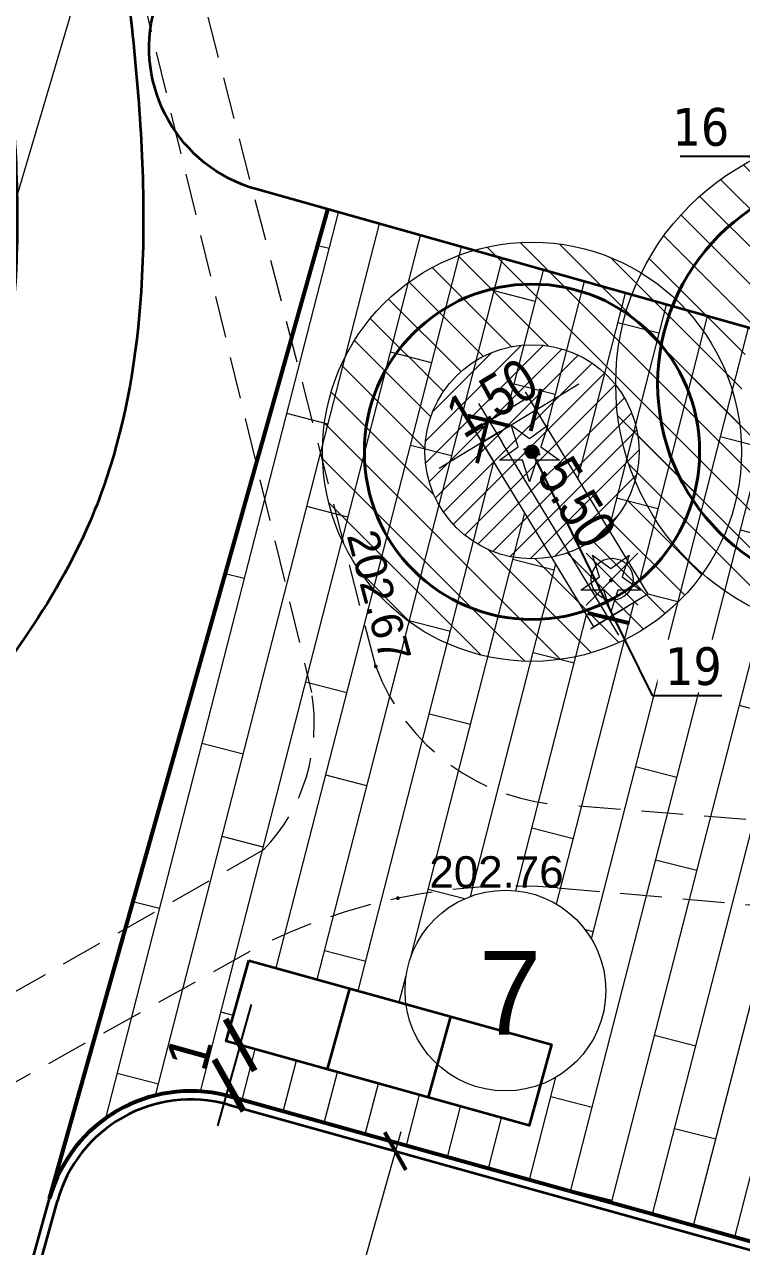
# Model space of a CAD drawing. Extents: x 0 to 7423283, y 0 to 5548300.
# Drawn here: x 7422255.87 to 7422272.98, y 5548120.59 to 5548149.75 of the extents above; entities that cross this region are included whole.
import ezdxf

# ---------------------------------------------------------------- set-up
doc = ezdxf.new("R2010")
doc.units = 0
doc.header["$PDSIZE"] = 0.75
doc.linetypes.add('HIDDEN', pattern=[0.375, 0.25, -0.125])
doc.linetypes.add('PRZER2-1', pattern=[3, 2, -1])
doc.layers.get('0').update_dxf_attribs({"linetype": 'CONTINUOUS', "lineweight": 13})
doc.layers.get('Defpoints').update_dxf_attribs({"linetype": 'CONTINUOUS'})
for name, color, linetype, lineweight in [('!_strefa_regeneracji', 162, 'HIDDEN', 9), ('1_wymiary', 172, 'CONTINUOUS', 5), ('_GD-ADAPTACJA', 106, 'CONTINUOUS', 40), ('_GS_drzewo_igły', 104, 'TRACKS', 5), ('_GS_INW_drzewo nieistniejące', 10, 'CONTINUOUS', 13), ('_GS_numeracja', 160, 'CONTINUOUS', 15), ('KTCR02', 7, 'PRZER2-1', 18), ('RTPW02', 7, 'CONTINUOUS', 13), ('RTPW02_O', 7, 'CONTINUOUS', 13), ('wzmiary', 251, 'CONTINUOUS', 20)]:
    doc.layers.add(name, color=color, linetype=linetype, lineweight=lineweight)
for name, color, linetype, lineweight, true_color in [('!drzewa - strefa PKD', 7, 'CONTINUOUS', 20, 0xf50000), ('OBOP01', 7, 'CONTINUOUS', 18, 0x008000), ('obrys 1', 7, 'CONTINUOUS', 35, 0xe50000), ('PAV wymiary', 7, 'CONTINUOUS', 5, 0xff3dfe), ('PAV_skarpa', 7, 'CONTINUOUS', 5, 0x5b5b5b), ('Ramka i tabela', 7, 'CONTINUOUS', 53, 0x000000), ('wymiary', 7, 'CONTINUOUS', 5, 0xe000e0)]:
    doc.layers.add(name, color=color, linetype=linetype, lineweight=lineweight, true_color=true_color)
doc.layers.add('_GS_INW_środki', color=98, linetype='CONTINUOUS')
doc.styles.add('1-100', font='arial.ttf', dxfattribs={"width": 0.8, "height": 1})
doc.styles.add('GEO-INFO', font='Arial')
doc.linetypes.add('TRACKS', pattern='A,3.81,[130,ltypeshp.shx,S=6.35,R=0,X=0,Y=0],3.81', length=7.62)
doc.dimstyles.new('ISO-25', dxfattribs={"dimtxt": 1, "dimasz": 1, "dimexe": 8, "dimexo": 8, "dimtad": 1, "dimdec": 1, "dimtxsty": 'Standard', "dimblk": 'ARCHTICK', "dimcen": 2.5, "dimse1": 1, "dimse2": 1, "dimadec": 0, "dimazin": 0, "dimtfac": 1, "dimtdec": 0, "dimtmove": 0, "dimatfit": 3, "dimldrblk": 'ARCHTICK', "dimfxl": 1, "dimarcsym": 0})
doc.dimstyles.new('Kopia 1_500', dxfattribs={"dimtxt": 200, "dimasz": 0.6, "dimexe": 6, "dimexo": 5, "dimgap": 0.275, "dimtad": 1, "dimzin": 0, "dimdsep": 46, "dimtxsty": '1-100', "dimblk": 'TICK', "dimcen": 1, "dimdle": 30, "dimse1": 1, "dimse2": 1, "dimclrd": 256, "dimclre": 256, "dimclrt": 7, "dimadec": 0, "dimazin": 0, "dimtfac": 1, "dimtmove": 1, "dimatfit": 0, "dimldrblk": 'ARCHTICK', "dimfxl": 1, "dimtolj": 1, "dimtzin": 0, "dimlwd": 13, "dimarcsym": 0})
pattern_1 = [(135, (-1001.6181, -40.76645), (-0.449012806053, -0.449012806053), [])]

# ---------------------------------------------------------------- blocks, each defined once
blk = doc.blocks.new('SPDIP')
blk.add_hatch(color=0).paths.add_polyline_path([(-0.09, 0), (-0.085595, -0.027812), (-0.072812, -0.052901), (-0.052901, -0.072812), (-0.027812, -0.085595), (0, -0.09), (0.027812, -0.085595), (0.052901, -0.072812), (0.072812, -0.052901), (0.085595, -0.027812), (0.09, 0), (0.085595, 0.027812), (0.072812, 0.052901), (0.052901, 0.072812), (0.027812, 0.085595), (0, 0.09), (-0.027812, 0.085595), (-0.052901, 0.072812), (-0.072812, 0.052901), (-0.085595, 0.027812)])
at = {"color": 0}
blk.add_lwpolyline([(0.177062, -0.544942), (-0.463555, -1.426676), (-0.463555, -0.336792), (-1.500096, 0), (-0.463555, 0.336792), (-0.463555, 1.426676), (0.177062, 0.544942), (1.213603, 0.881734), (0.572986, 0), (1.213603, -0.881734)], close=True, dxfattribs=at)
blk = doc.blocks.new('KOLO')
blk.add_hatch(color=0).paths.add_polyline_path([(0, 0.5), (-0.12941, 0.482963), (-0.25, 0.433013), (-0.353553, 0.353553), (-0.433013, 0.25), (-0.482963, 0.12941), (-0.5, 0), (-0.482963, -0.12941), (-0.433013, -0.25), (-0.353553, -0.353553), (-0.25, -0.433013), (-0.12941, -0.482963), (0, -0.5), (0.12941, -0.482963), (0.25, -0.433013), (0.353553, -0.353553), (0.433013, -0.25), (0.482963, -0.12941), (0.5, 0), (0.482963, 0.12941), (0.433013, 0.25), (0.353553, 0.353553), (0.25, 0.433013), (0.12941, 0.482963)])
blk = doc.blocks.new('lodowisko tafa 20 x 60')
at = {"layer": 'obrys 1'}
for p, q in [((7425593.6, 5550141), (7430893.6, 5550141)), ((7425593.6, 5550121), (7430893.6, 5550121)), ((7425243.6, 5548491), (7425243.6, 5549791)), ((7425263.6, 5548491), (7425263.6, 5549791))]:
    blk.add_line(p, q, dxfattribs=at)
for radius in [350, 330]:
    blk.add_arc((7425593.6, 5549791), radius, 90, 180, dxfattribs=at)
blk = doc.blocks.new('TICK')
for const_width in [0.156, 0.078]:
    blk.add_lwpolyline([(0.614, 0.614), (-0.604, -0.604)], dxfattribs=dict(const_width=const_width))
at = {"layer": '1_wymiary'}
for p, q in [((0, -0.836), (0, 0.9)), ((0.801, 0), (-1, 0))]:
    blk.add_line(p, q, dxfattribs=at)
blk = doc.blocks.new('*D187')
at = {"layer": 'Defpoints', "color": 0}
for p in [(7422264.876, 5548122.817), (7422259.101, 5548103.661), (7422259.299, 5548103.605)]:
    blk.add_point(p, dxfattribs=at)
at = {"layer": 'PAV_skarpa', "lineweight": 13}
blk.add_line((7422264.557, 5548122.284), (7422259.461, 5548104.183), dxfattribs=at)
at = {"layer": 'PAV_skarpa', "linetype": 'ByBlock', "lineweight": 13, "xscale": 0.6, "yscale": 0.6, "zscale": 0.6}
for p, rotation in [((7422264.72, 5548122.861), 74.2760779898824), ((7422259.299, 5548103.605), 254.2760779898823)]:
    blk.add_blockref('TICK', p, dxfattribs=dict(at, rotation=rotation))
at = {"layer": 'PAV_skarpa', "insert": (7422261.253, 5548113.446), "char_height": 1, "attachment_point": 5, "rotation": 74.2761, "style": '1-100'}
blk.add_mtext('\\A1;20.00', dxfattribs=at)
blk = doc.blocks.new('_ARCHTICK')
at = {"color": 0, "linetype": 'ByBlock', "const_width": 0.15}
blk.add_lwpolyline([(-0.5, -0.5), (0.5, 0.5)], dxfattribs=at)
blk = doc.blocks.new('*D191')
at = {"layer": 'Defpoints', "color": 0}
for p in [(7422260.683, 5548125.49), (7422260.415, 5548124.526), (7422260.748, 5548124.434)]:
    blk.add_point(p, dxfattribs=at)
at = {"layer": 'PAV wymiary', "color": 0, "linetype": 'Continuous', "lineweight": -2}
for p, q in [((7422261.016, 5548125.397), (7422261.284, 5548126.36)), ((7422261.016, 5548125.397), (7422260.748, 5548124.434)), ((7422260.748, 5548124.434), (7422260.479, 5548123.47))]:
    blk.add_line(p, q, dxfattribs=at)
at = {"layer": 'PAV wymiary', "color": 0, "linetype": 'ByBlock', "lineweight": -2}
for p, rotation in [((7422261.016, 5548125.397), 254.4409669236635), ((7422260.748, 5548124.434), 74.44096692366348)]:
    blk.add_blockref('_ARCHTICK', p, dxfattribs=dict(at, rotation=rotation))
at = {"layer": 'PAV wymiary', "color": 0, "insert": (7422259.798, 5548125.217), "char_height": 1, "attachment_point": 5, "rotation": 74.441}
blk.add_mtext('1', dxfattribs=at)
blk = doc.blocks.new('*D203')
at = {"layer": 'Defpoints', "color": 0}
for p in [(7422267.003, 5548142.317), (7422265.721, 5548141.54), (7422268.073, 5548140.552)]:
    blk.add_point(p, dxfattribs=at)
at = {"layer": 'PAV_skarpa', "lineweight": 13}
for p, q in [((7422268.586, 5548140.863), (7422269.1, 5548141.174)), ((7422266.79, 5548139.775), (7422268.073, 5548140.552)), ((7422266.277, 5548139.464), (7422265.764, 5548139.153))]:
    blk.add_line(p, q, dxfattribs=at)
at = {"layer": 'PAV_skarpa', "linetype": 'ByBlock', "lineweight": 13, "xscale": 0.6, "yscale": 0.6, "zscale": 0.6}
for p, rotation in [((7422268.073, 5548140.552), 211.2184028362546), ((7422266.79, 5548139.775), 31.21840283625463)]:
    blk.add_blockref('TICK', p, dxfattribs=dict(at, rotation=rotation))
at = {"layer": 'PAV_skarpa', "insert": (7422267.025, 5548140.835), "char_height": 1, "attachment_point": 5, "rotation": 31.2184, "style": '1-100'}
blk.add_mtext('\\A1;1.50', dxfattribs=at)
blk = doc.blocks.new('*D204')
at = {"layer": 'Defpoints', "color": 0}
for p in [(7422266.953, 5548140.287), (7422266.607, 5548140.077), (7422269.458, 5548135.374)]:
    blk.add_point(p, dxfattribs=at)
at = {"layer": 'PAV_skarpa', "lineweight": 13}
blk.add_line((7422269.492, 5548136.096), (7422267.264, 5548139.774), dxfattribs=at)
at = {"layer": 'PAV_skarpa', "linetype": 'ByBlock', "lineweight": 13, "xscale": 0.6, "yscale": 0.6, "zscale": 0.6}
for p, rotation in [((7422266.953, 5548140.287), 121.2184027656035), ((7422269.803, 5548135.583), 301.2184027656035)]:
    blk.add_blockref('TICK', p, dxfattribs=dict(at, rotation=rotation))
at = {"layer": 'PAV_skarpa', "insert": (7422269.05, 5548138.342), "char_height": 1, "attachment_point": 5, "rotation": 301.2184, "style": '1-100'}
blk.add_mtext('\\A1;5.50', dxfattribs=at)
blk = doc.blocks.new('GS_środek')
h = blk.add_hatch(color=256)
edge = h.paths.add_edge_path()
edge.add_arc((1282.223, 1278.072), 0.157, 0, 360)
blk.add_circle((1282.223, 1278.072), 0.157)
blk = doc.blocks.new('d_nieist')
at = {"layer": '_GS_INW_drzewo nieistniejące', "linetype": 'Continuous'}
for p, q in [((7422685.647, 5540636.091), (7422688.117, 5540633.62)), ((7422688.117, 5540636.091), (7422685.647, 5540633.62))]:
    blk.add_line(p, q, dxfattribs=at)
blk.add_circle((7422686.882, 5540634.855), 1, dxfattribs=at)

msp = doc.modelspace()

# ---------------------------------------------------------------- hatches: boundary and pattern name
at = {"layer": '!_strefa_regeneracji', "linetype": 'Continuous', "lineweight": 0, "ltscale": 5}
h = msp.add_hatch(dxfattribs=at)
h.set_pattern_fill('ANSI31', color=256, scale=0.2, angle=90)
h.set_pattern_definition(pattern_1)
edge = h.paths.add_edge_path()
edge.add_arc((7422275.976, 5548141.173), 6, 0, 360)
edge = h.paths.add_edge_path(flags=16)
edge.add_arc((7422275.976, 5548141.173), 2.995, 0, 360)
h = msp.add_hatch(dxfattribs=at)
h.set_pattern_fill('ANSI31', color=256, scale=0.2, angle=90)
h.set_pattern_definition(pattern_1)
edge = h.paths.add_edge_path()
edge.add_arc((7422267.979, 5548139.55), 5, 0, 360)
edge = h.paths.add_edge_path(flags=16)
edge.add_arc((7422267.979, 5548139.55), 2.555, 0, 360)
at = {"layer": '!drzewa - strefa PKD', "lineweight": 0, "true_color": 0xe31a1c}
h = msp.add_hatch(dxfattribs=at)
h.set_pattern_fill('ANSI31', color=242, scale=3)
h.set_pattern_definition([(45, (991197.43648, -116865.85805), (-0.265165042945, 0.265165042945), [])])
edge = h.paths.add_edge_path()
edge.add_arc((7422267.979, 5548139.55), 2.555, 0, 360)
at = {"layer": 'PAV_skarpa'}
h = msp.add_hatch(dxfattribs=at)
h.set_pattern_fill('BOARDW', color=256, scale=0.02, angle=75.6)
h.set_pattern_definition([(75.6, (-0.2115, 1.3711), (-0.98408049171, 0.25266892536), []), (165.6, (-0.2115, 1.371), (-2.47349883413, -1.4628231327), [1.016, -7.112]), (165.6, (-0.185, 5.56), (-2.47349883413, -1.4628231327), [1.016, -7.112])])
h.paths.add_polyline_path([(7422256.47, 5548121.753), (7422263.109, 5548145.333), (7422273.827, 5548142.315, 0.414214), (7422278.151, 5548144.723), (7422281.71, 5548157.226, 0.405661), (7422279.437, 5548161.511), (7422288.063, 5548158.919, 0.247442), (7422309.43, 5548149.546, -0.300835), (7422314.643, 5548147.086, 0.036871), (7422322.503, 5548139.007), (7422316.718, 5548123.261), (7422311.905, 5548124.616), (7422309.195, 5548114.99), (7422314.008, 5548113.635), (7422312.602, 5548109.633, 0.029553), (7422312.23, 5548109.813, 0.046313), (7422311.833, 5548109.95), (7422288.229, 5548116.523), (7422284.224, 5548127.5), (7422276.141, 5548119.888), (7422260.681, 5548124.193, 0.191538), (7422258.116, 5548123.843, 0.197417), (7422256.47, 5548121.753)])
h.paths.add_polyline_path([(7422291.451, 5548139.732), (7422303.018, 5548136.539), (7422303.569, 5548138.536, 0.162156), (7422304.047, 5548139.972, 0.026102), (7422304.034, 5548140.222), (7422304.615, 5548142.323), (7422298.831, 5548143.92), (7422298.033, 5548141.028), (7422292.249, 5548142.624)])
h.paths.add_polyline_path([(7422297.092, 5548141.064), (7422296.693, 5548139.618), (7422298.46, 5548139.13), (7422298.859, 5548140.576)], flags=24)
h.paths.add_polyline_path([(7422300.683, 5548141.38), (7422300.683, 5548138.38), (7422303.016, 5548138.38), (7422303.016, 5548141.38)], flags=24)
h.paths.add_polyline_path([(7422260.683, 5548125.49), (7422263.092, 5548124.819), (7422265.5, 5548124.148), (7422267.908, 5548123.478), (7422268.179, 5548124.452, 0.313424), (7422269.74, 5548126.696, 1.070457), (7422264.972, 5548126.371), (7422261.22, 5548127.416)])
h.paths.add_polyline_path([(7422266.211, 5548128.14), (7422266.211, 5548125.14), (7422268.545, 5548125.14), (7422268.545, 5548128.14)], flags=24)
h.paths.add_polyline_path([(7422285.531, 5548139.011), (7422291.52, 5548133.68), (7422292.513, 5548134.804), (7422286.524, 5548140.135)])
h.paths.add_polyline_path([(7422277.276, 5548129.677), (7422282.089, 5548128.322), (7422282.397, 5548129.417, 0.291748), (7422283.782, 5548131.589, 0.147713), (7422283.382, 5548132.914), (7422283.444, 5548133.135), (7422283.14, 5548133.221, 0.280295), (7422280.743, 5548133.895), (7422278.631, 5548134.49)])
h.paths.add_polyline_path([(7422280.254, 5548133.033), (7422280.254, 5548130.033), (7422282.587, 5548130.033), (7422282.587, 5548133.033)], flags=24)
h.paths.add_polyline_path([(7422299.41, 5548117.532), (7422304.223, 5548116.177), (7422305.578, 5548120.99), (7422300.765, 5548122.345)])
h.paths.add_polyline_path([(7422319.193, 5548134.192), (7422320.148, 5548133.894), (7422320.446, 5548134.849), (7422320.743, 5548135.803), (7422321.041, 5548136.758), (7422320.403, 5548136.957, 3.478494), (7422319.336, 5548134.648)])
h.paths.add_polyline_path([(7422316.93, 5548138.154), (7422316.93, 5548135.154), (7422319.264, 5548135.154), (7422319.264, 5548138.154)], flags=24)
h.paths.add_polyline_path([(7422266.607, 5548140.077), (7422269.458, 5548135.374), (7422270.741, 5548136.151), (7422267.89, 5548140.855)])
h.paths.add_polyline_path([(7422279.868, 5548140.37), (7422282.718, 5548135.667), (7422284.001, 5548136.444), (7422281.151, 5548141.148)])
h.paths.add_polyline_path([(7422278.568, 5548144.556), (7422285.681, 5548143.069), (7422285.99, 5548144.537), (7422278.876, 5548146.024)])
h.paths.add_polyline_path([(7422274.967, 5548141.74), (7422276.537, 5548136.469), (7422277.975, 5548136.897), (7422276.404, 5548142.168)])
h.paths.add_polyline_path([(7422294.681, 5548132.706), (7422296.113, 5548132.26), (7422296.56, 5548133.692), (7422295.128, 5548134.138)])
h.paths.add_polyline_path([(7422309.648, 5548128.902), (7422311.08, 5548128.455), (7422311.527, 5548129.887), (7422310.095, 5548130.334)])
h.paths.add_polyline_path([(7422303.563, 5548134.304), (7422304.995, 5548133.858), (7422305.442, 5548135.29), (7422304.01, 5548135.736)])
h.paths.add_polyline_path([(7422304.311, 5548139.191), (7422305.743, 5548138.744), (7422306.189, 5548140.176), (7422304.757, 5548140.623)])
h.paths.add_polyline_path([(7422291.416, 5548140.693), (7422292.861, 5548140.294), (7422293.172, 5548141.419), (7422291.726, 5548141.818)], flags=24)
h.paths.add_polyline_path([(7422297.08, 5548140.685), (7422298.526, 5548140.286), (7422298.837, 5548141.411), (7422297.391, 5548141.81)], flags=24)
h.paths.add_polyline_path([(7422292.214, 5548143.585), (7422293.66, 5548143.186), (7422293.97, 5548144.31), (7422292.524, 5548144.71)], flags=24)
h.paths.add_polyline_path([(7422258.964, 5548125.017), (7422260.409, 5548124.615), (7422260.632, 5548125.417), (7422259.187, 5548125.82)], flags=24)
h.paths.add_polyline_path([(7422263.871, 5548128.085), (7422263.402, 5548126.399), (7422266.051, 5548125.662), (7422266.52, 5548127.348)], flags=24)
h.paths.add_polyline_path([(7422308.24, 5548149.295), (7422307.442, 5548146.403), (7422313.225, 5548144.806), (7422314.024, 5548147.698)])

# ---------------------------------------------------------------- linework, layer by layer
at = {"layer": '!_strefa_regeneracji', "linetype": 'Continuous', "lineweight": 13}
for centre, radius in [((7422275.976, 5548141.173, -100), 6), ((7422267.979, 5548139.55, -100), 5)]:
    msp.add_circle(centre, radius, dxfattribs=at)
at = {"layer": '!drzewa - strefa PKD'}
msp.add_circle((7422267.979, 5548139.55, -100), 2.555, dxfattribs=at)
at = {"layer": '_GD-ADAPTACJA', "linetype": 'Continuous'}
for centre, radius in [((7422275.976, 5548141.173, -100), 5), ((7422267.979, 5548139.55, -100), 4)]:
    msp.add_circle(centre, radius, dxfattribs=at)
at = {"layer": '_GS_drzewo_igły', "linetype": 'TRACKS', "ltscale": 0.08}
for centre, radius in [((7422275.976, 5548141.173, -100), 5.004), ((7422267.979, 5548139.55, -100), 4)]:
    msp.add_circle(centre, radius, dxfattribs=at)
at = {"layer": 'KTCR02', "color": 7, "linetype": 'PRZER2-1', "lineweight": 18, "ltscale": 0.5, "elevation": 10.18}
for points in [[(7422237.56, 5548141.13), (7422235.71, 5548144.74, -0.173733), (7422234.54, 5548151.41), (7422245.1, 5548170.72, -0.216376), (7422250.99, 5548173.32), (7422253.3, 5548172.81), (7422257.95, 5548171.55, -0.461859), (7422258.8, 5548169.73), (7422257.4, 5548161.02, 0.075438), (7422257.95, 5548153.46), (7422262.72, 5548133.81, -0.23977), (7422261.57, 5548130.05), (7422251.21, 5548124.13, -0.467263), (7422247.08, 5548125.09)], [(7422259.27, 5548153.72, -0.088929), (7422258.75, 5548161.03), (7422260.34, 5548169.49, -0.308478), (7422262.18, 5548170.63), (7422285.89, 5548164.53), (7422288.4, 5548157.77), (7422300.15, 5548154.32), (7422311.37, 5548151.88), (7422312.72, 5548152.33), (7422314.38, 5548156.62, -0.300376), (7422315.52, 5548157.03), (7422321.31, 5548155.5, -0.291108), (7422325.74, 5548150.51), (7422325.3, 5548147.74), (7422322.42, 5548141.39), (7422321.6, 5548139.3), (7422315.54, 5548124.45, -0.360965), (7422313.73, 5548123.87), (7422305.01, 5548127.03, 0.087027), (7422297.05, 5548128.63), (7422289.53, 5548129.44), (7422268.8, 5548131.12, -0.302824), (7422264.25, 5548134.43)], [(7422300.68, 5548094.98), (7422289.07, 5548088.93), (7422277.22, 5548081.16, -0.319425), (7422273.74, 5548081.75), (7422261.03, 5548103.16), (7422251.97, 5548117.88, -0.385853), (7422252.52, 5548122.77), (7422261.36, 5548127.69, -0.138136), (7422268.59, 5548129.15), (7422289.25, 5548127.31), (7422296.85, 5548126.75, -0.067526), (7422304.42, 5548125.19), (7422312.18, 5548122.04, -0.317942), (7422313.63, 5548119.6), (7422305.56, 5548099.75, -0.150874)]]:
    msp.add_lwpolyline(points, format="xyb", close=True, dxfattribs=at)
at = {"layer": 'obrys 1', "elevation": -89.74, "flags": 128}
msp.add_lwpolyline([(7422279.301, 5548161.552, -0.417549), (7422281.71, 5548157.226), (7422278.151, 5548144.723, -0.414214), (7422273.827, 5548142.315), (7422261.405, 5548145.813, -0.412521), (7422258.972, 5548150.123), (7422262.47, 5548162.685, -0.417674), (7422266.77, 5548165.079), (7422279.301, 5548161.552)], format="xyb", dxfattribs=at)
at = {"layer": 'obrys 1', "color": 7, "lineweight": 5, "elevation": -89.74}
msp.add_lwpolyline([(7422257.459, 5548151.652), (7422249.577, 5548125.035)], dxfattribs=at)
at = {"layer": 'obrys 1', "elevation": -59.12}
msp.add_lwpolyline([(7422261.22, 5548127.416), (7422268.445, 5548125.405), (7422267.908, 5548123.478), (7422260.683, 5548125.49)], close=True, dxfattribs=at)
at = {"layer": 'obrys 1', "elevation": -100}
for points in [[(7422263.628, 5548126.746), (7422263.092, 5548124.819)], [(7422266.036, 5548126.075), (7422265.5, 5548124.148)]]:
    msp.add_lwpolyline(points, dxfattribs=at)
at = {"layer": 'obrys 1'}
for points, knots in [([(7422254.641, 5548115.238, -100), (7422253.732, 5548115.179, -100), (7422252.22, 5548115.058, -100), (7422250.205, 5548114.62, -100), (7422248.71, 5548114.03, -100), (7422247.893, 5548113.434, -100), (7422247.51, 5548112.975, -100), (7422247.226, 5548112.371, -100), (7422247.008, 5548111.465, -100), (7422246.761, 5548109.97, -100), (7422246.49, 5548108.422, -100), (7422246.47, 5548106.935, -100), (7422246.712, 5548105.752, -100), (7422246.955, 5548105.267, -100), (7422247.061, 5548105.138, -100), (7422247.144, 5548105.053, -100), (7422247.285, 5548104.94, -100), (7422247.751, 5548104.746, -100), (7422248.672, 5548104.578, -100), (7422249.989, 5548104.48, -100), (7422252.06, 5548104.232, -100), (7422254.433, 5548103.313, -100), (7422256.72, 5548101.596, -100), (7422261.024, 5548097.11, -100), (7422264.224, 5548091.529, -100), (7422266.205, 5548084.432, -100), (7422266.832, 5548080.008, -100), (7422266.296, 5548075.559, -100), (7422264.528, 5548071.751, -100), (7422261.998, 5548068.57, -100), (7422258.627, 5548065.199, -100), (7422255.564, 5548062.474, -100), (7422251.489, 5548060.019, -100), (7422247.112, 5548058.569, -100), (7422241.73, 5548057.934, -100), (7422236.647, 5548057.914, -100), (7422232.633, 5548058.741, -100), (7422229.641, 5548060.291, -100), (7422227.382, 5548062.681, -100), (7422225.599, 5548066.003, -100), (7422224.191, 5548070.703, -100), (7422223.351, 5548075.82, -100), (7422223.73, 5548080.291, -100), (7422224.975, 5548083.542, -100), (7422226.861, 5548086.092, -100), (7422228.978, 5548088.233, -100), (7422231.149, 5548090.513, -100), (7422232.451, 5548092.356, -100), (7422233.4, 5548094.431, -100), (7422233.806, 5548096.003, -100), (7422233.806, 5548097.566, -100), (7422233.44, 5548099.043, -100), (7422232.612, 5548100.934, -100), (7422231.673, 5548102.94, -100), (7422230.949, 5548105.292, -100), (7422230.876, 5548107.96, -100), (7422231.653, 5548111.231, -100), (7422233.123, 5548114.489, -100), (7422234.944, 5548117.872, -100), (7422236.4, 5548120.709, -100), (7422236.983, 5548122.666, -100), (7422237.21, 5548124.302, -100), (7422237.181, 5548126.282, -100), (7422236.469, 5548129.66, -100), (7422235.541, 5548132.879, -100), (7422234.499, 5548137.843, -100), (7422234.33, 5548142.097, -100), (7422234.839, 5548148.85, -100), (7422236.042, 5548155.376, -100), (7422239.076, 5548161.567, -100), (7422242.258, 5548165.204, -100), (7422244.853, 5548166.858, -100), (7422247.172, 5548167.561, -100), (7422248.772, 5548167.613, -100), (7422249.639, 5548167.422, -100), (7422250.402, 5548167.168, -100), (7422251.333, 5548166.67, -100), (7422252.555, 5548165.528, -100), (7422253.468, 5548164.251, -100), (7422255.217, 5548161.397, -100), (7422256.57, 5548158.478, -100), (7422257.903, 5548153.799, -100), (7422258.554, 5548149.324, -100), (7422258.861, 5548143.767, -100), (7422258.249, 5548139.996, -100), (7422257.187, 5548137.199, -100), (7422255.777, 5548134.808, -100), (7422253.614, 5548132.181, -100), (7422251.584, 5548129.753, -100), (7422250.202, 5548127.819, -100), (7422249.57, 5548126.412, -100), (7422249.413, 5548125.44, -100), (7422249.558, 5548124.476, -100), (7422250.152, 5548123.143, -100), (7422251.227, 5548121.774, -100), (7422252.782, 5548120.319, -100), (7422254.177, 5548119.374, -100), (7422255.279, 5548118.749, -100), (7422255.582, 5548118.582, -100)], [0.605569, 0.605569, 0.605569, 0.605569, 3.421662, 5.467616, 7.312047, 8.666516, 9.578886, 10.58888, 11.886398, 12.834869, 14.975136, 16.909836, 18.198534, 19.158431, 19.594255, 19.618203, 20.404283, 21.273425, 22.392941, 23.758132, 24.995086, 27.365551, 29.980348, 32.478664, 44.675779, 48.180482, 53.13288, 56.806888, 60.24838, 64.529991, 67.977839, 73.654445, 76.227172, 81.390365, 86.706382, 91.338312, 94.792602, 97.676399, 100.341556, 103.576878, 107.781556, 113.268693, 117.259817, 119.948675, 122.637533, 125.928319, 128.540061, 132.247979, 133.474464, 136.180519, 137.705926, 139.514363, 141.813146, 144.111929, 145.787745, 148.243015, 151.125609, 154.867339, 157.811345, 161.680547, 164.525755, 164.98061, 167.831028, 171.529918, 175.779654, 177.392581, 185.722644, 188.114115, 196.980369, 204.184403, 207.459412, 210.124289, 211.839413, 213.087685, 213.734406, 213.751824, 214.804838, 216.063219, 217.699334, 218.664874, 224.95471, 226.988186, 232.760999, 238.091523, 242.306181, 243.283758, 246.338818, 250.167574, 253.135027, 255.444455, 257.231008, 258.711882, 260.104115, 261.863263, 264.128555, 265.595901, 268.536315, 269.631552, 269.631552, 269.631552, 269.631552]), ([(7422251.131, 5548117.873, -100), (7422251.131, 5548117.873, -100), (7422250.786, 5548117.819, -100), (7422249.339, 5548117.507, -100), (7422247.317, 5548116.715, -100), (7422245.881, 5548115.709, -100), (7422245.216, 5548114.918, -100), (7422244.736, 5548114.156, -100), (7422244.323, 5548113.209, -100), (7422244.048, 5548111.951, -100), (7422243.807, 5548110.482, -100), (7422243.502, 5548108.802, -100), (7422243.456, 5548106.701, -100), (7422243.81, 5548104.897, -100), (7422244.327, 5548103.758, -100), (7422244.765, 5548103.199, -100), (7422245.203, 5548102.74, -100), (7422245.87, 5548102.253, -100), (7422247.025, 5548101.816, -100), (7422248.363, 5548101.592, -100), (7422249.781, 5548101.486, -100), (7422251.323, 5548101.294, -100), (7422252.918, 5548100.674, -100), (7422254.686, 5548099.378, -100), (7422258.547, 5548095.353, -100), (7422261.447, 5548090.307, -100), (7422263.259, 5548083.828, -100), (7422263.801, 5548079.869, -100), (7422263.357, 5548076.349, -100), (7422261.949, 5548073.345, -100), (7422259.743, 5548070.556, -100), (7422256.534, 5548067.35, -100), (7422253.714, 5548064.86, -100), (7422250.293, 5548062.802, -100), (7422246.561, 5548061.536, -100), (7422241.547, 5548060.932, -100), (7422236.855, 5548060.924, -100), (7422233.566, 5548061.637, -100), (7422231.472, 5548062.738, -100), (7422229.892, 5548064.396, -100), (7422228.417, 5548067.076, -100), (7422227.122, 5548071.372, -100), (7422226.369, 5548076.047, -100), (7422226.719, 5548079.707, -100), (7422227.631, 5548082.077, -100), (7422229.121, 5548084.104, -100), (7422231.131, 5548086.145, -100), (7422233.481, 5548088.611, -100), (7422235.109, 5548090.902, -100), (7422236.306, 5548093.61, -100), (7422236.822, 5548095.687, -100), (7422236.79, 5548098.054, -100), (7422236.254, 5548100.126, -100), (7422235.307, 5548102.241, -100), (7422234.449, 5548104.109, -100), (7422233.949, 5548105.765, -100), (7422233.888, 5548107.564, -100), (7422234.475, 5548110.165, -100), (7422235.768, 5548113.063, -100), (7422237.513, 5548116.324, -100), (7422239.116, 5548119.387, -100), (7422239.905, 5548121.904, -100), (7422240.222, 5548124.185, -100), (7422240.169, 5548126.703, -100), (7422239.361, 5548130.457, -100), (7422238.433, 5548133.685, -100), (7422237.49, 5548138.226, -100), (7422237.339, 5548142.11, -100), (7422237.819, 5548148.45, -100), (7422238.917, 5548154.36, -100), (7422241.183, 5548159.013, -100), (7422243.124, 5548161.636, -100), (7422244.339, 5548162.959, -100), (7422246.083, 5548164.066, -100), (7422247.613, 5548164.562, -100), (7422248.509, 5548164.594, -100), (7422249.024, 5548164.485, -100), (7422249.505, 5548164.245, -100), (7422250.222, 5548163.611, -100), (7422250.94, 5548162.635, -100), (7422252.547, 5548160.013, -100), (7422253.874, 5548157.14, -100), (7422254.996, 5548152.953, -100), (7422255.595, 5548148.646, -100), (7422255.838, 5548143.769, -100), (7422255.296, 5548140.674, -100), (7422254.5, 5548138.569, -100), (7422253.373, 5548136.624, -100), (7422251.35, 5548134.145, -100), (7422249.255, 5548131.649, -100), (7422247.644, 5548129.411, -100), (7422246.697, 5548127.404, -100), (7422246.357, 5548125.452, -100), (7422246.681, 5548123.483, -100), (7422247.637, 5548121.461, -100), (7422249.12, 5548119.605, -100), (7422250.524, 5548118.333, -100), (7422250.942, 5548118.011, -100), (7422251.131, 5548117.873, -100)], [3.396157, 3.396157, 3.396157, 3.396157, 3.42254, 5.524764, 7.345763, 8.694261, 9.580656, 9.604023, 10.630461, 11.940526, 12.830201, 14.974913, 16.91192, 18.200111, 19.159621, 19.594468, 19.610869, 20.397312, 21.264892, 22.381882, 23.74547, 25.002856, 27.373411, 29.989836, 32.495649, 44.692917, 48.140706, 53.101758, 56.87917, 60.336958, 64.646921, 67.972313, 73.648938, 76.176266, 81.333372, 86.717652, 91.338309, 94.794209, 97.677845, 100.343188, 103.578983, 107.784261, 113.270975, 117.261534, 119.981585, 122.701635, 126.001785, 128.600704, 132.29773, 133.712284, 136.369512, 137.716859, 139.517991, 141.81713, 144.116268, 145.772512, 148.226655, 151.104958, 154.84105, 157.654833, 161.553441, 164.525748, 164.97394, 167.822776, 171.519256, 175.768581, 177.500858, 185.830535, 188.069415, 196.944066, 203.837638, 204.488236, 207.539838, 209.928308, 211.681594, 212.966525, 213.734316, 214.775982, 216.025704, 217.651273, 218.675395, 224.961855, 227.828622, 232.836989, 238.221296, 242.287671, 243.260561, 246.312687, 250.135301, 253.14405, 255.447663, 257.234112, 258.715193, 260.132816, 261.90153, 264.177718, 265.929093, 266.732249, 266.732249, 266.732249, 266.732249])]:
    msp.add_open_spline(points, degree=3, knots=knots, dxfattribs=at)
at = {"layer": 'Ramka i tabela', "elevation": -89.74}
msp.add_lwpolyline([(7422279.301, 5548161.552), (7422288.063, 5548158.919, 0.247442), (7422309.43, 5548149.546, -0.300835), (7422314.643, 5548147.086, 0.036871), (7422322.503, 5548139.007), (7422316.718, 5548123.261), (7422314.008, 5548113.635), (7422312.593, 5548109.608, 0.092476), (7422311.833, 5548109.95), (7422260.681, 5548124.193, 0.404071), (7422256.47, 5548121.753, 36091661253.381737)], format="xyb", dxfattribs=at)
at = {"layer": 'Ramka i tabela', "elevation": -100}
msp.add_lwpolyline([(7422256.464, 5548121.734), (7422263.109, 5548145.333)], dxfattribs=at)
at = {"layer": 'wymiary'}
msp.add_circle((7422267.345, 5548126.696, -59.12), 2.395, dxfattribs=at)
at = {"layer": 'wzmiary', "elevation": -100}
msp.add_lwpolyline([(7422266.607, 5548140.077), (7422267.89, 5548140.855), (7422270.741, 5548136.151), (7422269.458, 5548135.374)], close=True, dxfattribs=at)

# ---------------------------------------------------------------- block references
at = {"layer": '_GS_INW_drzewo nieistniejące', "xscale": 0.5, "yscale": 0.5, "zscale": 0.5}
msp.add_blockref('d_nieist', (3710926.449, 2777819.082, 10.2), dxfattribs=at)
at = {"layer": '_GS_INW_środki', "color": 2}
msp.add_blockref('GS_środek', (7420985.756, 5546861.479, -100), dxfattribs=at)
at = {"layer": 'OBOP01', "color": 96, "lineweight": 18, "true_color": 0x008000, "xscale": 0.5, "yscale": 0.5, "rotation": 90}
for p in [(7422267.92, 5548139.58, 10.12), (7422269.86, 5548136.48, 10.12)]:
    msp.add_blockref('SPDIP', p, dxfattribs=at)
at = {"layer": 'obrys 1', "lineweight": -3, "xscale": 0.01000000000000001, "yscale": 0.01000000000000001, "zscale": 0.01000000000000001, "rotation": 344.4409670112027}
msp.add_blockref('lodowisko tafa 20 x 60', (7335838.774, 5514574.378, -100), dxfattribs=at)
at = {"layer": 'RTPW02', "color": 7, "lineweight": 13, "xscale": 0.09, "yscale": 0.09, "rotation": 90}
for p in [(7422264.25, 5548134.43, 10.2), (7422264.78, 5548128.9, 10.2)]:
    msp.add_blockref('KOLO', p, dxfattribs=at)

# ---------------------------------------------------------------- texts
at = {"layer": 'RTPW02_O', "color": 7, "linetype": 'Continuous', "lineweight": 0, "style": 'GEO-INFO'}
msp.add_text('202.67', height=0.75, rotation=285.0345, dxfattribs=at).set_placement((7422263.555, 5548137.556, 10.8))
msp.add_text('202.76', height=0.75, dxfattribs=at).set_placement((7422265.53, 5548129.15, 10.8))
at = {"layer": 'wymiary', "insert": (7422266.711, 5548127.64, -100), "char_height": 4, "width": 157.564, "attachment_point": 1}
msp.add_mtext('{\\H0.499999x;7}', dxfattribs=at)

# ---------------------------------------------------------------- dimensions: what is measured, and where the dimension line sits
at = {"layer": 'PAV wymiary', "linetype": 'Continuous'}
dim = msp.add_linear_dim(base=(7422260.748, 5548124.434, -100), p1=(7422260.683, 5548125.49, -59.12), p2=(7422260.415, 5548124.526, -59.12), angle=254.441, dimstyle='ISO-25', override={"dimblk": 'ARCHTICK'}, dxfattribs=at)
dim.commit()
dim.dimension.update_dxf_attribs({"geometry": '*D191', "text_midpoint": (7422260.882, 5548124.915, -100), "dimtype": 161})
at = {"layer": 'PAV_skarpa'}
dim = msp.add_linear_dim(base=(7422268.073, 5548140.552, -100), p1=(7422265.721, 5548141.54, -100), p2=(7422267.003, 5548142.317, -100), angle=31.2184, dimstyle='Kopia 1_500', override={"dimblk": 'TICK', "dimclrt": 256}, dxfattribs=at)
dim.commit()
dim.dimension.update_dxf_attribs({"geometry": '*D203', "text_midpoint": (7422267.432, 5548140.163, -100), "dimtype": 161})
dim = msp.add_aligned_dim(p1=(7422269.458, 5548135.374, -100), p2=(7422266.607, 5548140.077, -100), distance=-0.404, dimstyle='Kopia 1_500', override={"dimblk": 'TICK', "dimclrt": 256}, dxfattribs=at)
dim.commit()
dim.dimension.update_dxf_attribs({"geometry": '*D204', "text_midpoint": (7422269.05, 5548138.342, -100)})
dim = msp.add_linear_dim(base=(7422259.299, 5548103.605, -100), p1=(7422264.876, 5548122.817, -79.56), p2=(7422259.101, 5548103.661, -79.56), angle=254.2761, dimstyle='Kopia 1_500', override={"dimblk": 'TICK', "dimclrt": 256}, dxfattribs=at)
dim.commit()
dim.dimension.update_dxf_attribs({"geometry": '*D187', "text_midpoint": (7422261.253, 5548113.446, -100)})

# ---------------------------------------------------------------- next in the draw order: texts
at = {"layer": '_GS_numeracja', "char_height": 0.9, "attachment_point": 6, "bg_fill": 3, "box_fill_scale": 1.2, "bg_fill_color": 1, "bg_fill_transparency": 0}
for s, insert in [('{\\fTahoma|b0|i0|c238|p34;16}', (7422272.685, 5548147.293, -100)), ('{\\fTahoma|b0|i0|c238|p34;19}', (7422272.507, 5548134.428, -100))]:
    msp.add_mtext(s, dxfattribs=dict(at, insert=insert))

# ---------------------------------------------------------------- next in the draw order: leaders
at = {"layer": '_GS_numeracja', "annotation_type": 0, "has_hookline": 1}
for points, hookline_direction, text_width in [([(7422275.976, 5548141.173, -100), (7422273.185, 5548146.599, -100), (7422272.885, 5548146.599, -100)], 1, 1.174), ([(7422267.979, 5548139.55, -100), (7422270.844, 5548133.734, -100), (7422271.144, 5548133.734, -100)], 0, 1.164)]:
    msp.add_leader(points, dimstyle='ISO-25', override={"dimasz": 0.3, "dimgap": 0.2}, dxfattribs=dict(at, hookline_direction=hookline_direction, text_width=text_width))

doc.saveas('drawing.dxf')
